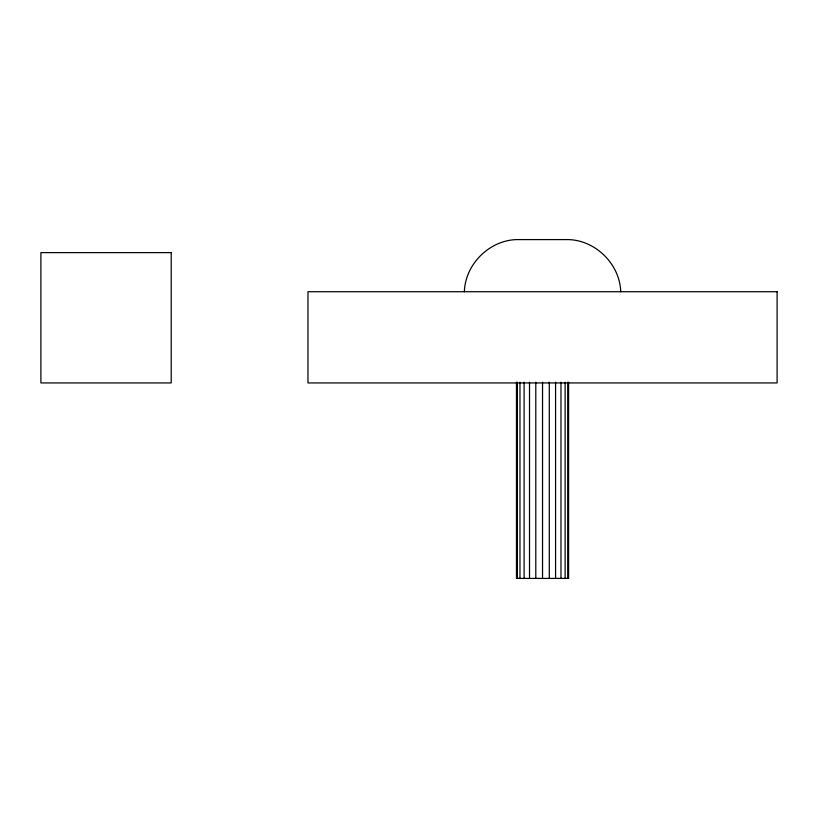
<?xml version="1.0" encoding="UTF-8"?>
<svg xmlns="http://www.w3.org/2000/svg" width="818" height="818" viewBox="0 0 818 818"><rect width="100%" height="100%" fill="white"/><g stroke="black" fill="none" stroke-linecap="round" stroke-linejoin="round"><path stroke-width="1.23" d="M464.358 291.719C465.238 264.357 489.113 240.472 516.475 239.592L568.602 239.592C595.974 240.472 619.85 264.357 620.729 291.719M568.602 382.19L568.602 578.408L516.475 578.408L516.475 382.19M567.712 382.19L567.712 578.408M565.115 382.19L565.115 578.408M560.974 382.19L560.974 578.408M555.575 382.19L555.575 578.408M549.287 382.19L549.287 578.408M542.538 382.19L542.538 578.408M535.8 382.19L535.8 578.408M529.512 382.19L529.512 578.408M524.113 382.19L524.113 578.408M519.972 382.19L519.972 578.408M517.365 382.19L517.365 578.408M171.207 252.629L40.9 252.629L40.9 382.936L171.207 382.936L171.207 252.629M777.1 291.719L307.977 291.719L307.977 382.936L777.1 382.936L777.1 291.719"/></g></svg>
